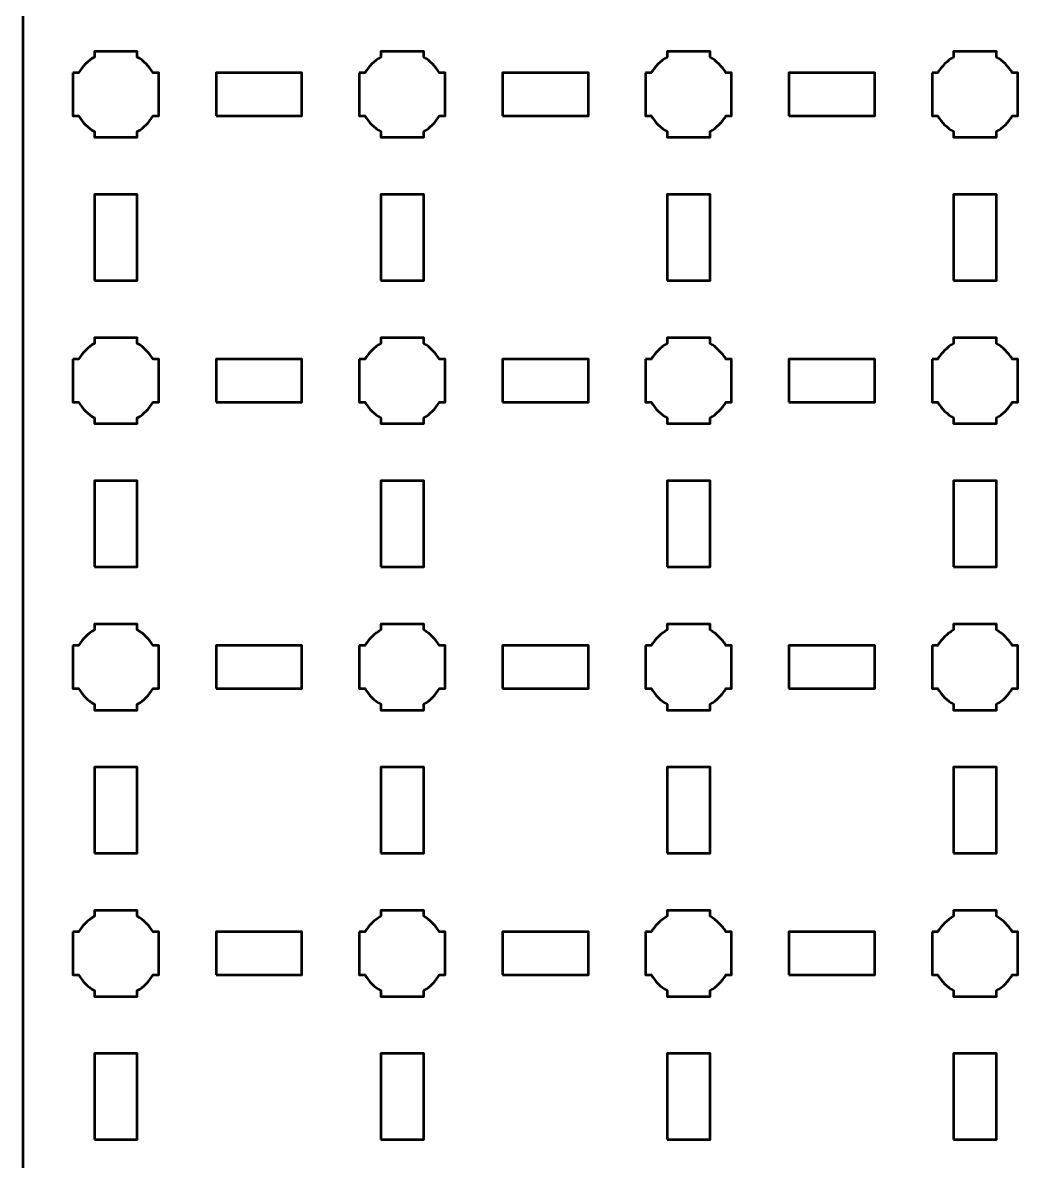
# Model space of a CAD drawing. Header units: centimetres. Extents: x -40.1 to 19.1, y -44.5 to 14.8.
# Drawn here: x -40.15 to -33.06, y -37.3 to -29.35 of the extents above; entities that cross this region are included whole.
import ezdxf

# ---------------------------------------------------------------- set-up
doc = ezdxf.new("R2010")
doc.units = ezdxf.units.CM
doc.header["$MEASUREMENT"] = 0
doc.layers.add('Layer 1', color=7, linetype='Continuous')

msp = doc.modelspace()

# ---------------------------------------------------------------- linework, layer by layer
at = {"layer": 'Layer 1', "lineweight": 53}
for points in [[(-38.8, -30), (-38.2, -30), (-38.2, -29.7), (-38.8, -29.7), (-38.8, -30)], [(-36.8, -30), (-36.2, -30), (-36.2, -29.7), (-36.8, -29.7), (-36.8, -30)], [(-34.8, -30), (-34.2, -30), (-34.2, -29.7), (-34.8, -29.7), (-34.8, -30)], [(-39.65, -31.15), (-39.35, -31.15), (-39.35, -30.55), (-39.65, -30.55), (-39.65, -31.15)], [(-37.65, -31.15), (-37.35, -31.15), (-37.35, -30.55), (-37.65, -30.55), (-37.65, -31.15)], [(-35.65, -31.15), (-35.35, -31.15), (-35.35, -30.55), (-35.65, -30.55), (-35.65, -31.15)], [(-33.65, -31.15), (-33.35, -31.15), (-33.35, -30.55), (-33.65, -30.55), (-33.65, -31.15)], [(-38.8, -32), (-38.2, -32), (-38.2, -31.7), (-38.8, -31.7), (-38.8, -32)], [(-36.8, -32), (-36.2, -32), (-36.2, -31.7), (-36.8, -31.7), (-36.8, -32)], [(-34.8, -32), (-34.2, -32), (-34.2, -31.7), (-34.8, -31.7), (-34.8, -32)], [(-39.65, -33.15), (-39.35, -33.15), (-39.35, -32.55), (-39.65, -32.55), (-39.65, -33.15)], [(-37.65, -33.15), (-37.35, -33.15), (-37.35, -32.55), (-37.65, -32.55), (-37.65, -33.15)], [(-35.65, -33.15), (-35.35, -33.15), (-35.35, -32.55), (-35.65, -32.55), (-35.65, -33.15)], [(-33.65, -33.15), (-33.35, -33.15), (-33.35, -32.55), (-33.65, -32.55), (-33.65, -33.15)], [(-38.8, -34), (-38.2, -34), (-38.2, -33.7), (-38.8, -33.7), (-38.8, -34)], [(-36.8, -34), (-36.2, -34), (-36.2, -33.7), (-36.8, -33.7), (-36.8, -34)], [(-34.8, -34), (-34.2, -34), (-34.2, -33.7), (-34.8, -33.7), (-34.8, -34)], [(-39.65, -35.15), (-39.35, -35.15), (-39.35, -34.55), (-39.65, -34.55), (-39.65, -35.15)], [(-37.65, -35.15), (-37.35, -35.15), (-37.35, -34.55), (-37.65, -34.55), (-37.65, -35.15)], [(-35.65, -35.15), (-35.35, -35.15), (-35.35, -34.55), (-35.65, -34.55), (-35.65, -35.15)], [(-33.65, -35.15), (-33.35, -35.15), (-33.35, -34.55), (-33.65, -34.55), (-33.65, -35.15)], [(-38.8, -36), (-38.2, -36), (-38.2, -35.7), (-38.8, -35.7), (-38.8, -36)], [(-36.8, -36), (-36.2, -36), (-36.2, -35.7), (-36.8, -35.7), (-36.8, -36)], [(-34.8, -36), (-34.2, -36), (-34.2, -35.7), (-34.8, -35.7), (-34.8, -36)], [(-39.65, -37.15), (-39.35, -37.15), (-39.35, -36.55), (-39.65, -36.55), (-39.65, -37.15)], [(-37.65, -37.15), (-37.35, -37.15), (-37.35, -36.55), (-37.65, -36.55), (-37.65, -37.15)], [(-35.65, -37.15), (-35.35, -37.15), (-35.35, -36.55), (-35.65, -36.55), (-35.65, -37.15)], [(-33.65, -37.15), (-33.35, -37.15), (-33.35, -36.55), (-33.65, -36.55), (-33.65, -37.15)]]:
    msp.add_lwpolyline(points, close=True, dxfattribs=at)
for points, knots in [([(-40.15, -44), (-40.15, -44), (-40.15, 14.3), (-40.15, 14.3), (-40.15, 14.3), (-40.15, 14.57609), (-39.92609, 14.8), (-39.65, 14.8), (-39.65, 14.8), (-39.65, 14.8), (18.65, 14.8), (18.65, 14.8), (18.65, 14.8), (18.92609, 14.8), (19.15, 14.57609), (19.15, 14.3), (19.15, 14.3), (19.15, 14.3), (19.15, -44), (19.15, -44), (19.15, -44), (19.15, -44.27609), (18.92609, -44.5), (18.65, -44.5), (18.65, -44.5), (18.65, -44.5), (-39.65, -44.5), (-39.65, -44.5), (-39.65, -44.5), (-39.92609, -44.5), (-40.15, -44.27609), (-40.15, -44)], [0, 0, 0, 0, 0.125, 0.125, 0.125, 0.125, 0.25, 0.25, 0.25, 0.25, 0.375, 0.375, 0.375, 0.375, 0.5, 0.5, 0.5, 0.5, 0.625, 0.625, 0.625, 0.625, 0.75, 0.75, 0.75, 0.75, 0.875, 0.875, 0.875, 0.875, 1, 1, 1, 1]), ([(-39.8, -29.7), (-39.8, -29.7), (-39.75985, -29.7), (-39.75985, -29.7), (-39.75985, -29.7), (-39.7335, -29.65447), (-39.69553, -29.6165), (-39.65, -29.59015), (-39.65, -29.59015), (-39.65, -29.59015), (-39.65, -29.55), (-39.65, -29.55), (-39.65, -29.55), (-39.65, -29.55), (-39.5, -29.55), (-39.5, -29.55), (-39.5, -29.55), (-39.5, -29.55), (-39.35, -29.55), (-39.35, -29.55), (-39.35, -29.55), (-39.35, -29.55), (-39.35, -29.59015), (-39.35, -29.59015), (-39.35, -29.59015), (-39.30447, -29.6165), (-39.2665, -29.65447), (-39.24015, -29.7), (-39.24015, -29.7), (-39.24015, -29.7), (-39.2, -29.7), (-39.2, -29.7), (-39.2, -29.7), (-39.2, -29.7), (-39.2, -29.85), (-39.2, -29.85), (-39.2, -29.85), (-39.2, -29.85), (-39.2, -30), (-39.2, -30), (-39.2, -30), (-39.2, -30), (-39.24015, -30), (-39.24015, -30), (-39.24015, -30), (-39.2665, -30.04553), (-39.30447, -30.0835), (-39.35, -30.10985), (-39.35, -30.10985), (-39.35, -30.10985), (-39.35, -30.15), (-39.35, -30.15), (-39.35, -30.15), (-39.35, -30.15), (-39.5, -30.15), (-39.5, -30.15), (-39.5, -30.15), (-39.5, -30.15), (-39.65, -30.15), (-39.65, -30.15), (-39.65, -30.15), (-39.65, -30.15), (-39.65, -30.10985), (-39.65, -30.10985), (-39.65, -30.10985), (-39.69553, -30.0835), (-39.7335, -30.04553), (-39.75985, -30), (-39.75985, -30), (-39.75985, -30), (-39.8, -30), (-39.8, -30), (-39.8, -30), (-39.8, -30), (-39.8, -29.85), (-39.8, -29.85), (-39.8, -29.85), (-39.8, -29.85), (-39.8, -29.7), (-39.8, -29.7)], [0, 0, 0, 0, 0.05, 0.05, 0.05, 0.05, 0.1, 0.1, 0.1, 0.1, 0.15, 0.15, 0.15, 0.15, 0.2, 0.2, 0.2, 0.2, 0.25, 0.25, 0.25, 0.25, 0.3, 0.3, 0.3, 0.3, 0.35, 0.35, 0.35, 0.35, 0.4, 0.4, 0.4, 0.4, 0.45, 0.45, 0.45, 0.45, 0.5, 0.5, 0.5, 0.5, 0.55, 0.55, 0.55, 0.55, 0.6, 0.6, 0.6, 0.6, 0.65, 0.65, 0.65, 0.65, 0.7, 0.7, 0.7, 0.7, 0.75, 0.75, 0.75, 0.75, 0.8, 0.8, 0.8, 0.8, 0.85, 0.85, 0.85, 0.85, 0.9, 0.9, 0.9, 0.9, 0.95, 0.95, 0.95, 0.95, 1, 1, 1, 1]), ([(-37.8, -29.7), (-37.8, -29.7), (-37.75985, -29.7), (-37.75985, -29.7), (-37.75985, -29.7), (-37.7335, -29.65447), (-37.69553, -29.6165), (-37.65, -29.59015), (-37.65, -29.59015), (-37.65, -29.59015), (-37.65, -29.55), (-37.65, -29.55), (-37.65, -29.55), (-37.65, -29.55), (-37.5, -29.55), (-37.5, -29.55), (-37.5, -29.55), (-37.5, -29.55), (-37.35, -29.55), (-37.35, -29.55), (-37.35, -29.55), (-37.35, -29.55), (-37.35, -29.59015), (-37.35, -29.59015), (-37.35, -29.59015), (-37.30447, -29.6165), (-37.2665, -29.65447), (-37.24015, -29.7), (-37.24015, -29.7), (-37.24015, -29.7), (-37.2, -29.7), (-37.2, -29.7), (-37.2, -29.7), (-37.2, -29.7), (-37.2, -29.85), (-37.2, -29.85), (-37.2, -29.85), (-37.2, -29.85), (-37.2, -30), (-37.2, -30), (-37.2, -30), (-37.2, -30), (-37.24015, -30), (-37.24015, -30), (-37.24015, -30), (-37.2665, -30.04553), (-37.30447, -30.0835), (-37.35, -30.10985), (-37.35, -30.10985), (-37.35, -30.10985), (-37.35, -30.15), (-37.35, -30.15), (-37.35, -30.15), (-37.35, -30.15), (-37.5, -30.15), (-37.5, -30.15), (-37.5, -30.15), (-37.5, -30.15), (-37.65, -30.15), (-37.65, -30.15), (-37.65, -30.15), (-37.65, -30.15), (-37.65, -30.10985), (-37.65, -30.10985), (-37.65, -30.10985), (-37.69553, -30.0835), (-37.7335, -30.04553), (-37.75985, -30), (-37.75985, -30), (-37.75985, -30), (-37.8, -30), (-37.8, -30), (-37.8, -30), (-37.8, -30), (-37.8, -29.85), (-37.8, -29.85), (-37.8, -29.85), (-37.8, -29.85), (-37.8, -29.7), (-37.8, -29.7)], [0, 0, 0, 0, 0.05, 0.05, 0.05, 0.05, 0.1, 0.1, 0.1, 0.1, 0.15, 0.15, 0.15, 0.15, 0.2, 0.2, 0.2, 0.2, 0.25, 0.25, 0.25, 0.25, 0.3, 0.3, 0.3, 0.3, 0.35, 0.35, 0.35, 0.35, 0.4, 0.4, 0.4, 0.4, 0.45, 0.45, 0.45, 0.45, 0.5, 0.5, 0.5, 0.5, 0.55, 0.55, 0.55, 0.55, 0.6, 0.6, 0.6, 0.6, 0.65, 0.65, 0.65, 0.65, 0.7, 0.7, 0.7, 0.7, 0.75, 0.75, 0.75, 0.75, 0.8, 0.8, 0.8, 0.8, 0.85, 0.85, 0.85, 0.85, 0.9, 0.9, 0.9, 0.9, 0.95, 0.95, 0.95, 0.95, 1, 1, 1, 1]), ([(-35.8, -29.7), (-35.8, -29.7), (-35.75985, -29.7), (-35.75985, -29.7), (-35.75985, -29.7), (-35.7335, -29.65447), (-35.69553, -29.6165), (-35.65, -29.59015), (-35.65, -29.59015), (-35.65, -29.59015), (-35.65, -29.55), (-35.65, -29.55), (-35.65, -29.55), (-35.65, -29.55), (-35.5, -29.55), (-35.5, -29.55), (-35.5, -29.55), (-35.5, -29.55), (-35.35, -29.55), (-35.35, -29.55), (-35.35, -29.55), (-35.35, -29.55), (-35.35, -29.59015), (-35.35, -29.59015), (-35.35, -29.59015), (-35.30447, -29.6165), (-35.2665, -29.65447), (-35.24015, -29.7), (-35.24015, -29.7), (-35.24015, -29.7), (-35.2, -29.7), (-35.2, -29.7), (-35.2, -29.7), (-35.2, -29.7), (-35.2, -29.85), (-35.2, -29.85), (-35.2, -29.85), (-35.2, -29.85), (-35.2, -30), (-35.2, -30), (-35.2, -30), (-35.2, -30), (-35.24015, -30), (-35.24015, -30), (-35.24015, -30), (-35.2665, -30.04553), (-35.30447, -30.0835), (-35.35, -30.10985), (-35.35, -30.10985), (-35.35, -30.10985), (-35.35, -30.15), (-35.35, -30.15), (-35.35, -30.15), (-35.35, -30.15), (-35.5, -30.15), (-35.5, -30.15), (-35.5, -30.15), (-35.5, -30.15), (-35.65, -30.15), (-35.65, -30.15), (-35.65, -30.15), (-35.65, -30.15), (-35.65, -30.10985), (-35.65, -30.10985), (-35.65, -30.10985), (-35.69553, -30.0835), (-35.7335, -30.04553), (-35.75985, -30), (-35.75985, -30), (-35.75985, -30), (-35.8, -30), (-35.8, -30), (-35.8, -30), (-35.8, -30), (-35.8, -29.85), (-35.8, -29.85), (-35.8, -29.85), (-35.8, -29.85), (-35.8, -29.7), (-35.8, -29.7)], [0, 0, 0, 0, 0.05, 0.05, 0.05, 0.05, 0.1, 0.1, 0.1, 0.1, 0.15, 0.15, 0.15, 0.15, 0.2, 0.2, 0.2, 0.2, 0.25, 0.25, 0.25, 0.25, 0.3, 0.3, 0.3, 0.3, 0.35, 0.35, 0.35, 0.35, 0.4, 0.4, 0.4, 0.4, 0.45, 0.45, 0.45, 0.45, 0.5, 0.5, 0.5, 0.5, 0.55, 0.55, 0.55, 0.55, 0.6, 0.6, 0.6, 0.6, 0.65, 0.65, 0.65, 0.65, 0.7, 0.7, 0.7, 0.7, 0.75, 0.75, 0.75, 0.75, 0.8, 0.8, 0.8, 0.8, 0.85, 0.85, 0.85, 0.85, 0.9, 0.9, 0.9, 0.9, 0.95, 0.95, 0.95, 0.95, 1, 1, 1, 1]), ([(-33.8, -29.7), (-33.8, -29.7), (-33.75985, -29.7), (-33.75985, -29.7), (-33.75985, -29.7), (-33.7335, -29.65447), (-33.69553, -29.6165), (-33.65, -29.59015), (-33.65, -29.59015), (-33.65, -29.59015), (-33.65, -29.55), (-33.65, -29.55), (-33.65, -29.55), (-33.65, -29.55), (-33.5, -29.55), (-33.5, -29.55), (-33.5, -29.55), (-33.5, -29.55), (-33.35, -29.55), (-33.35, -29.55), (-33.35, -29.55), (-33.35, -29.55), (-33.35, -29.59015), (-33.35, -29.59015), (-33.35, -29.59015), (-33.30447, -29.6165), (-33.2665, -29.65447), (-33.24015, -29.7), (-33.24015, -29.7), (-33.24015, -29.7), (-33.2, -29.7), (-33.2, -29.7), (-33.2, -29.7), (-33.2, -29.7), (-33.2, -29.85), (-33.2, -29.85), (-33.2, -29.85), (-33.2, -29.85), (-33.2, -30), (-33.2, -30), (-33.2, -30), (-33.2, -30), (-33.24015, -30), (-33.24015, -30), (-33.24015, -30), (-33.2665, -30.04553), (-33.30447, -30.0835), (-33.35, -30.10985), (-33.35, -30.10985), (-33.35, -30.10985), (-33.35, -30.15), (-33.35, -30.15), (-33.35, -30.15), (-33.35, -30.15), (-33.5, -30.15), (-33.5, -30.15), (-33.5, -30.15), (-33.5, -30.15), (-33.65, -30.15), (-33.65, -30.15), (-33.65, -30.15), (-33.65, -30.15), (-33.65, -30.10985), (-33.65, -30.10985), (-33.65, -30.10985), (-33.69553, -30.0835), (-33.7335, -30.04553), (-33.75985, -30), (-33.75985, -30), (-33.75985, -30), (-33.8, -30), (-33.8, -30), (-33.8, -30), (-33.8, -30), (-33.8, -29.85), (-33.8, -29.85), (-33.8, -29.85), (-33.8, -29.85), (-33.8, -29.7), (-33.8, -29.7)], [0, 0, 0, 0, 0.05, 0.05, 0.05, 0.05, 0.1, 0.1, 0.1, 0.1, 0.15, 0.15, 0.15, 0.15, 0.2, 0.2, 0.2, 0.2, 0.25, 0.25, 0.25, 0.25, 0.3, 0.3, 0.3, 0.3, 0.35, 0.35, 0.35, 0.35, 0.4, 0.4, 0.4, 0.4, 0.45, 0.45, 0.45, 0.45, 0.5, 0.5, 0.5, 0.5, 0.55, 0.55, 0.55, 0.55, 0.6, 0.6, 0.6, 0.6, 0.65, 0.65, 0.65, 0.65, 0.7, 0.7, 0.7, 0.7, 0.75, 0.75, 0.75, 0.75, 0.8, 0.8, 0.8, 0.8, 0.85, 0.85, 0.85, 0.85, 0.9, 0.9, 0.9, 0.9, 0.95, 0.95, 0.95, 0.95, 1, 1, 1, 1]), ([(-39.8, -31.7), (-39.8, -31.7), (-39.75985, -31.7), (-39.75985, -31.7), (-39.75985, -31.7), (-39.7335, -31.65447), (-39.69553, -31.6165), (-39.65, -31.59015), (-39.65, -31.59015), (-39.65, -31.59015), (-39.65, -31.55), (-39.65, -31.55), (-39.65, -31.55), (-39.65, -31.55), (-39.5, -31.55), (-39.5, -31.55), (-39.5, -31.55), (-39.5, -31.55), (-39.35, -31.55), (-39.35, -31.55), (-39.35, -31.55), (-39.35, -31.55), (-39.35, -31.59015), (-39.35, -31.59015), (-39.35, -31.59015), (-39.30447, -31.6165), (-39.2665, -31.65447), (-39.24015, -31.7), (-39.24015, -31.7), (-39.24015, -31.7), (-39.2, -31.7), (-39.2, -31.7), (-39.2, -31.7), (-39.2, -31.7), (-39.2, -31.85), (-39.2, -31.85), (-39.2, -31.85), (-39.2, -31.85), (-39.2, -32), (-39.2, -32), (-39.2, -32), (-39.2, -32), (-39.24015, -32), (-39.24015, -32), (-39.24015, -32), (-39.2665, -32.04553), (-39.30447, -32.0835), (-39.35, -32.10985), (-39.35, -32.10985), (-39.35, -32.10985), (-39.35, -32.15), (-39.35, -32.15), (-39.35, -32.15), (-39.35, -32.15), (-39.5, -32.15), (-39.5, -32.15), (-39.5, -32.15), (-39.5, -32.15), (-39.65, -32.15), (-39.65, -32.15), (-39.65, -32.15), (-39.65, -32.15), (-39.65, -32.10985), (-39.65, -32.10985), (-39.65, -32.10985), (-39.69553, -32.0835), (-39.7335, -32.04553), (-39.75985, -32), (-39.75985, -32), (-39.75985, -32), (-39.8, -32), (-39.8, -32), (-39.8, -32), (-39.8, -32), (-39.8, -31.85), (-39.8, -31.85), (-39.8, -31.85), (-39.8, -31.85), (-39.8, -31.7), (-39.8, -31.7)], [0, 0, 0, 0, 0.05, 0.05, 0.05, 0.05, 0.1, 0.1, 0.1, 0.1, 0.15, 0.15, 0.15, 0.15, 0.2, 0.2, 0.2, 0.2, 0.25, 0.25, 0.25, 0.25, 0.3, 0.3, 0.3, 0.3, 0.35, 0.35, 0.35, 0.35, 0.4, 0.4, 0.4, 0.4, 0.45, 0.45, 0.45, 0.45, 0.5, 0.5, 0.5, 0.5, 0.55, 0.55, 0.55, 0.55, 0.6, 0.6, 0.6, 0.6, 0.65, 0.65, 0.65, 0.65, 0.7, 0.7, 0.7, 0.7, 0.75, 0.75, 0.75, 0.75, 0.8, 0.8, 0.8, 0.8, 0.85, 0.85, 0.85, 0.85, 0.9, 0.9, 0.9, 0.9, 0.95, 0.95, 0.95, 0.95, 1, 1, 1, 1]), ([(-37.8, -31.7), (-37.8, -31.7), (-37.75985, -31.7), (-37.75985, -31.7), (-37.75985, -31.7), (-37.7335, -31.65447), (-37.69553, -31.6165), (-37.65, -31.59015), (-37.65, -31.59015), (-37.65, -31.59015), (-37.65, -31.55), (-37.65, -31.55), (-37.65, -31.55), (-37.65, -31.55), (-37.5, -31.55), (-37.5, -31.55), (-37.5, -31.55), (-37.5, -31.55), (-37.35, -31.55), (-37.35, -31.55), (-37.35, -31.55), (-37.35, -31.55), (-37.35, -31.59015), (-37.35, -31.59015), (-37.35, -31.59015), (-37.30447, -31.6165), (-37.2665, -31.65447), (-37.24015, -31.7), (-37.24015, -31.7), (-37.24015, -31.7), (-37.2, -31.7), (-37.2, -31.7), (-37.2, -31.7), (-37.2, -31.7), (-37.2, -31.85), (-37.2, -31.85), (-37.2, -31.85), (-37.2, -31.85), (-37.2, -32), (-37.2, -32), (-37.2, -32), (-37.2, -32), (-37.24015, -32), (-37.24015, -32), (-37.24015, -32), (-37.2665, -32.04553), (-37.30447, -32.0835), (-37.35, -32.10985), (-37.35, -32.10985), (-37.35, -32.10985), (-37.35, -32.15), (-37.35, -32.15), (-37.35, -32.15), (-37.35, -32.15), (-37.5, -32.15), (-37.5, -32.15), (-37.5, -32.15), (-37.5, -32.15), (-37.65, -32.15), (-37.65, -32.15), (-37.65, -32.15), (-37.65, -32.15), (-37.65, -32.10985), (-37.65, -32.10985), (-37.65, -32.10985), (-37.69553, -32.0835), (-37.7335, -32.04553), (-37.75985, -32), (-37.75985, -32), (-37.75985, -32), (-37.8, -32), (-37.8, -32), (-37.8, -32), (-37.8, -32), (-37.8, -31.85), (-37.8, -31.85), (-37.8, -31.85), (-37.8, -31.85), (-37.8, -31.7), (-37.8, -31.7)], [0, 0, 0, 0, 0.05, 0.05, 0.05, 0.05, 0.1, 0.1, 0.1, 0.1, 0.15, 0.15, 0.15, 0.15, 0.2, 0.2, 0.2, 0.2, 0.25, 0.25, 0.25, 0.25, 0.3, 0.3, 0.3, 0.3, 0.35, 0.35, 0.35, 0.35, 0.4, 0.4, 0.4, 0.4, 0.45, 0.45, 0.45, 0.45, 0.5, 0.5, 0.5, 0.5, 0.55, 0.55, 0.55, 0.55, 0.6, 0.6, 0.6, 0.6, 0.65, 0.65, 0.65, 0.65, 0.7, 0.7, 0.7, 0.7, 0.75, 0.75, 0.75, 0.75, 0.8, 0.8, 0.8, 0.8, 0.85, 0.85, 0.85, 0.85, 0.9, 0.9, 0.9, 0.9, 0.95, 0.95, 0.95, 0.95, 1, 1, 1, 1]), ([(-35.8, -31.7), (-35.8, -31.7), (-35.75985, -31.7), (-35.75985, -31.7), (-35.75985, -31.7), (-35.7335, -31.65447), (-35.69553, -31.6165), (-35.65, -31.59015), (-35.65, -31.59015), (-35.65, -31.59015), (-35.65, -31.55), (-35.65, -31.55), (-35.65, -31.55), (-35.65, -31.55), (-35.5, -31.55), (-35.5, -31.55), (-35.5, -31.55), (-35.5, -31.55), (-35.35, -31.55), (-35.35, -31.55), (-35.35, -31.55), (-35.35, -31.55), (-35.35, -31.59015), (-35.35, -31.59015), (-35.35, -31.59015), (-35.30447, -31.6165), (-35.2665, -31.65447), (-35.24015, -31.7), (-35.24015, -31.7), (-35.24015, -31.7), (-35.2, -31.7), (-35.2, -31.7), (-35.2, -31.7), (-35.2, -31.7), (-35.2, -31.85), (-35.2, -31.85), (-35.2, -31.85), (-35.2, -31.85), (-35.2, -32), (-35.2, -32), (-35.2, -32), (-35.2, -32), (-35.24015, -32), (-35.24015, -32), (-35.24015, -32), (-35.2665, -32.04553), (-35.30447, -32.0835), (-35.35, -32.10985), (-35.35, -32.10985), (-35.35, -32.10985), (-35.35, -32.15), (-35.35, -32.15), (-35.35, -32.15), (-35.35, -32.15), (-35.5, -32.15), (-35.5, -32.15), (-35.5, -32.15), (-35.5, -32.15), (-35.65, -32.15), (-35.65, -32.15), (-35.65, -32.15), (-35.65, -32.15), (-35.65, -32.10985), (-35.65, -32.10985), (-35.65, -32.10985), (-35.69553, -32.0835), (-35.7335, -32.04553), (-35.75985, -32), (-35.75985, -32), (-35.75985, -32), (-35.8, -32), (-35.8, -32), (-35.8, -32), (-35.8, -32), (-35.8, -31.85), (-35.8, -31.85), (-35.8, -31.85), (-35.8, -31.85), (-35.8, -31.7), (-35.8, -31.7)], [0, 0, 0, 0, 0.05, 0.05, 0.05, 0.05, 0.1, 0.1, 0.1, 0.1, 0.15, 0.15, 0.15, 0.15, 0.2, 0.2, 0.2, 0.2, 0.25, 0.25, 0.25, 0.25, 0.3, 0.3, 0.3, 0.3, 0.35, 0.35, 0.35, 0.35, 0.4, 0.4, 0.4, 0.4, 0.45, 0.45, 0.45, 0.45, 0.5, 0.5, 0.5, 0.5, 0.55, 0.55, 0.55, 0.55, 0.6, 0.6, 0.6, 0.6, 0.65, 0.65, 0.65, 0.65, 0.7, 0.7, 0.7, 0.7, 0.75, 0.75, 0.75, 0.75, 0.8, 0.8, 0.8, 0.8, 0.85, 0.85, 0.85, 0.85, 0.9, 0.9, 0.9, 0.9, 0.95, 0.95, 0.95, 0.95, 1, 1, 1, 1]), ([(-33.8, -31.7), (-33.8, -31.7), (-33.75985, -31.7), (-33.75985, -31.7), (-33.75985, -31.7), (-33.7335, -31.65447), (-33.69553, -31.6165), (-33.65, -31.59015), (-33.65, -31.59015), (-33.65, -31.59015), (-33.65, -31.55), (-33.65, -31.55), (-33.65, -31.55), (-33.65, -31.55), (-33.5, -31.55), (-33.5, -31.55), (-33.5, -31.55), (-33.5, -31.55), (-33.35, -31.55), (-33.35, -31.55), (-33.35, -31.55), (-33.35, -31.55), (-33.35, -31.59015), (-33.35, -31.59015), (-33.35, -31.59015), (-33.30447, -31.6165), (-33.2665, -31.65447), (-33.24015, -31.7), (-33.24015, -31.7), (-33.24015, -31.7), (-33.2, -31.7), (-33.2, -31.7), (-33.2, -31.7), (-33.2, -31.7), (-33.2, -31.85), (-33.2, -31.85), (-33.2, -31.85), (-33.2, -31.85), (-33.2, -32), (-33.2, -32), (-33.2, -32), (-33.2, -32), (-33.24015, -32), (-33.24015, -32), (-33.24015, -32), (-33.2665, -32.04553), (-33.30447, -32.0835), (-33.35, -32.10985), (-33.35, -32.10985), (-33.35, -32.10985), (-33.35, -32.15), (-33.35, -32.15), (-33.35, -32.15), (-33.35, -32.15), (-33.5, -32.15), (-33.5, -32.15), (-33.5, -32.15), (-33.5, -32.15), (-33.65, -32.15), (-33.65, -32.15), (-33.65, -32.15), (-33.65, -32.15), (-33.65, -32.10985), (-33.65, -32.10985), (-33.65, -32.10985), (-33.69553, -32.0835), (-33.7335, -32.04553), (-33.75985, -32), (-33.75985, -32), (-33.75985, -32), (-33.8, -32), (-33.8, -32), (-33.8, -32), (-33.8, -32), (-33.8, -31.85), (-33.8, -31.85), (-33.8, -31.85), (-33.8, -31.85), (-33.8, -31.7), (-33.8, -31.7)], [0, 0, 0, 0, 0.05, 0.05, 0.05, 0.05, 0.1, 0.1, 0.1, 0.1, 0.15, 0.15, 0.15, 0.15, 0.2, 0.2, 0.2, 0.2, 0.25, 0.25, 0.25, 0.25, 0.3, 0.3, 0.3, 0.3, 0.35, 0.35, 0.35, 0.35, 0.4, 0.4, 0.4, 0.4, 0.45, 0.45, 0.45, 0.45, 0.5, 0.5, 0.5, 0.5, 0.55, 0.55, 0.55, 0.55, 0.6, 0.6, 0.6, 0.6, 0.65, 0.65, 0.65, 0.65, 0.7, 0.7, 0.7, 0.7, 0.75, 0.75, 0.75, 0.75, 0.8, 0.8, 0.8, 0.8, 0.85, 0.85, 0.85, 0.85, 0.9, 0.9, 0.9, 0.9, 0.95, 0.95, 0.95, 0.95, 1, 1, 1, 1]), ([(-39.8, -33.7), (-39.8, -33.7), (-39.75985, -33.7), (-39.75985, -33.7), (-39.75985, -33.7), (-39.7335, -33.65447), (-39.69553, -33.6165), (-39.65, -33.59015), (-39.65, -33.59015), (-39.65, -33.59015), (-39.65, -33.55), (-39.65, -33.55), (-39.65, -33.55), (-39.65, -33.55), (-39.5, -33.55), (-39.5, -33.55), (-39.5, -33.55), (-39.5, -33.55), (-39.35, -33.55), (-39.35, -33.55), (-39.35, -33.55), (-39.35, -33.55), (-39.35, -33.59015), (-39.35, -33.59015), (-39.35, -33.59015), (-39.30447, -33.6165), (-39.2665, -33.65447), (-39.24015, -33.7), (-39.24015, -33.7), (-39.24015, -33.7), (-39.2, -33.7), (-39.2, -33.7), (-39.2, -33.7), (-39.2, -33.7), (-39.2, -33.85), (-39.2, -33.85), (-39.2, -33.85), (-39.2, -33.85), (-39.2, -34), (-39.2, -34), (-39.2, -34), (-39.2, -34), (-39.24015, -34), (-39.24015, -34), (-39.24015, -34), (-39.2665, -34.04553), (-39.30447, -34.0835), (-39.35, -34.10985), (-39.35, -34.10985), (-39.35, -34.10985), (-39.35, -34.15), (-39.35, -34.15), (-39.35, -34.15), (-39.35, -34.15), (-39.5, -34.15), (-39.5, -34.15), (-39.5, -34.15), (-39.5, -34.15), (-39.65, -34.15), (-39.65, -34.15), (-39.65, -34.15), (-39.65, -34.15), (-39.65, -34.10985), (-39.65, -34.10985), (-39.65, -34.10985), (-39.69553, -34.0835), (-39.7335, -34.04553), (-39.75985, -34), (-39.75985, -34), (-39.75985, -34), (-39.8, -34), (-39.8, -34), (-39.8, -34), (-39.8, -34), (-39.8, -33.85), (-39.8, -33.85), (-39.8, -33.85), (-39.8, -33.85), (-39.8, -33.7), (-39.8, -33.7)], [0, 0, 0, 0, 0.05, 0.05, 0.05, 0.05, 0.1, 0.1, 0.1, 0.1, 0.15, 0.15, 0.15, 0.15, 0.2, 0.2, 0.2, 0.2, 0.25, 0.25, 0.25, 0.25, 0.3, 0.3, 0.3, 0.3, 0.35, 0.35, 0.35, 0.35, 0.4, 0.4, 0.4, 0.4, 0.45, 0.45, 0.45, 0.45, 0.5, 0.5, 0.5, 0.5, 0.55, 0.55, 0.55, 0.55, 0.6, 0.6, 0.6, 0.6, 0.65, 0.65, 0.65, 0.65, 0.7, 0.7, 0.7, 0.7, 0.75, 0.75, 0.75, 0.75, 0.8, 0.8, 0.8, 0.8, 0.85, 0.85, 0.85, 0.85, 0.9, 0.9, 0.9, 0.9, 0.95, 0.95, 0.95, 0.95, 1, 1, 1, 1]), ([(-37.8, -33.7), (-37.8, -33.7), (-37.75985, -33.7), (-37.75985, -33.7), (-37.75985, -33.7), (-37.7335, -33.65447), (-37.69553, -33.6165), (-37.65, -33.59015), (-37.65, -33.59015), (-37.65, -33.59015), (-37.65, -33.55), (-37.65, -33.55), (-37.65, -33.55), (-37.65, -33.55), (-37.5, -33.55), (-37.5, -33.55), (-37.5, -33.55), (-37.5, -33.55), (-37.35, -33.55), (-37.35, -33.55), (-37.35, -33.55), (-37.35, -33.55), (-37.35, -33.59015), (-37.35, -33.59015), (-37.35, -33.59015), (-37.30447, -33.6165), (-37.2665, -33.65447), (-37.24015, -33.7), (-37.24015, -33.7), (-37.24015, -33.7), (-37.2, -33.7), (-37.2, -33.7), (-37.2, -33.7), (-37.2, -33.7), (-37.2, -33.85), (-37.2, -33.85), (-37.2, -33.85), (-37.2, -33.85), (-37.2, -34), (-37.2, -34), (-37.2, -34), (-37.2, -34), (-37.24015, -34), (-37.24015, -34), (-37.24015, -34), (-37.2665, -34.04553), (-37.30447, -34.0835), (-37.35, -34.10985), (-37.35, -34.10985), (-37.35, -34.10985), (-37.35, -34.15), (-37.35, -34.15), (-37.35, -34.15), (-37.35, -34.15), (-37.5, -34.15), (-37.5, -34.15), (-37.5, -34.15), (-37.5, -34.15), (-37.65, -34.15), (-37.65, -34.15), (-37.65, -34.15), (-37.65, -34.15), (-37.65, -34.10985), (-37.65, -34.10985), (-37.65, -34.10985), (-37.69553, -34.0835), (-37.7335, -34.04553), (-37.75985, -34), (-37.75985, -34), (-37.75985, -34), (-37.8, -34), (-37.8, -34), (-37.8, -34), (-37.8, -34), (-37.8, -33.85), (-37.8, -33.85), (-37.8, -33.85), (-37.8, -33.85), (-37.8, -33.7), (-37.8, -33.7)], [0, 0, 0, 0, 0.05, 0.05, 0.05, 0.05, 0.1, 0.1, 0.1, 0.1, 0.15, 0.15, 0.15, 0.15, 0.2, 0.2, 0.2, 0.2, 0.25, 0.25, 0.25, 0.25, 0.3, 0.3, 0.3, 0.3, 0.35, 0.35, 0.35, 0.35, 0.4, 0.4, 0.4, 0.4, 0.45, 0.45, 0.45, 0.45, 0.5, 0.5, 0.5, 0.5, 0.55, 0.55, 0.55, 0.55, 0.6, 0.6, 0.6, 0.6, 0.65, 0.65, 0.65, 0.65, 0.7, 0.7, 0.7, 0.7, 0.75, 0.75, 0.75, 0.75, 0.8, 0.8, 0.8, 0.8, 0.85, 0.85, 0.85, 0.85, 0.9, 0.9, 0.9, 0.9, 0.95, 0.95, 0.95, 0.95, 1, 1, 1, 1]), ([(-35.8, -33.7), (-35.8, -33.7), (-35.75985, -33.7), (-35.75985, -33.7), (-35.75985, -33.7), (-35.7335, -33.65447), (-35.69553, -33.6165), (-35.65, -33.59015), (-35.65, -33.59015), (-35.65, -33.59015), (-35.65, -33.55), (-35.65, -33.55), (-35.65, -33.55), (-35.65, -33.55), (-35.5, -33.55), (-35.5, -33.55), (-35.5, -33.55), (-35.5, -33.55), (-35.35, -33.55), (-35.35, -33.55), (-35.35, -33.55), (-35.35, -33.55), (-35.35, -33.59015), (-35.35, -33.59015), (-35.35, -33.59015), (-35.30447, -33.6165), (-35.2665, -33.65447), (-35.24015, -33.7), (-35.24015, -33.7), (-35.24015, -33.7), (-35.2, -33.7), (-35.2, -33.7), (-35.2, -33.7), (-35.2, -33.7), (-35.2, -33.85), (-35.2, -33.85), (-35.2, -33.85), (-35.2, -33.85), (-35.2, -34), (-35.2, -34), (-35.2, -34), (-35.2, -34), (-35.24015, -34), (-35.24015, -34), (-35.24015, -34), (-35.2665, -34.04553), (-35.30447, -34.0835), (-35.35, -34.10985), (-35.35, -34.10985), (-35.35, -34.10985), (-35.35, -34.15), (-35.35, -34.15), (-35.35, -34.15), (-35.35, -34.15), (-35.5, -34.15), (-35.5, -34.15), (-35.5, -34.15), (-35.5, -34.15), (-35.65, -34.15), (-35.65, -34.15), (-35.65, -34.15), (-35.65, -34.15), (-35.65, -34.10985), (-35.65, -34.10985), (-35.65, -34.10985), (-35.69553, -34.0835), (-35.7335, -34.04553), (-35.75985, -34), (-35.75985, -34), (-35.75985, -34), (-35.8, -34), (-35.8, -34), (-35.8, -34), (-35.8, -34), (-35.8, -33.85), (-35.8, -33.85), (-35.8, -33.85), (-35.8, -33.85), (-35.8, -33.7), (-35.8, -33.7)], [0, 0, 0, 0, 0.05, 0.05, 0.05, 0.05, 0.1, 0.1, 0.1, 0.1, 0.15, 0.15, 0.15, 0.15, 0.2, 0.2, 0.2, 0.2, 0.25, 0.25, 0.25, 0.25, 0.3, 0.3, 0.3, 0.3, 0.35, 0.35, 0.35, 0.35, 0.4, 0.4, 0.4, 0.4, 0.45, 0.45, 0.45, 0.45, 0.5, 0.5, 0.5, 0.5, 0.55, 0.55, 0.55, 0.55, 0.6, 0.6, 0.6, 0.6, 0.65, 0.65, 0.65, 0.65, 0.7, 0.7, 0.7, 0.7, 0.75, 0.75, 0.75, 0.75, 0.8, 0.8, 0.8, 0.8, 0.85, 0.85, 0.85, 0.85, 0.9, 0.9, 0.9, 0.9, 0.95, 0.95, 0.95, 0.95, 1, 1, 1, 1]), ([(-33.8, -33.7), (-33.8, -33.7), (-33.75985, -33.7), (-33.75985, -33.7), (-33.75985, -33.7), (-33.7335, -33.65447), (-33.69553, -33.6165), (-33.65, -33.59015), (-33.65, -33.59015), (-33.65, -33.59015), (-33.65, -33.55), (-33.65, -33.55), (-33.65, -33.55), (-33.65, -33.55), (-33.5, -33.55), (-33.5, -33.55), (-33.5, -33.55), (-33.5, -33.55), (-33.35, -33.55), (-33.35, -33.55), (-33.35, -33.55), (-33.35, -33.55), (-33.35, -33.59015), (-33.35, -33.59015), (-33.35, -33.59015), (-33.30447, -33.6165), (-33.2665, -33.65447), (-33.24015, -33.7), (-33.24015, -33.7), (-33.24015, -33.7), (-33.2, -33.7), (-33.2, -33.7), (-33.2, -33.7), (-33.2, -33.7), (-33.2, -33.85), (-33.2, -33.85), (-33.2, -33.85), (-33.2, -33.85), (-33.2, -34), (-33.2, -34), (-33.2, -34), (-33.2, -34), (-33.24015, -34), (-33.24015, -34), (-33.24015, -34), (-33.2665, -34.04553), (-33.30447, -34.0835), (-33.35, -34.10985), (-33.35, -34.10985), (-33.35, -34.10985), (-33.35, -34.15), (-33.35, -34.15), (-33.35, -34.15), (-33.35, -34.15), (-33.5, -34.15), (-33.5, -34.15), (-33.5, -34.15), (-33.5, -34.15), (-33.65, -34.15), (-33.65, -34.15), (-33.65, -34.15), (-33.65, -34.15), (-33.65, -34.10985), (-33.65, -34.10985), (-33.65, -34.10985), (-33.69553, -34.0835), (-33.7335, -34.04553), (-33.75985, -34), (-33.75985, -34), (-33.75985, -34), (-33.8, -34), (-33.8, -34), (-33.8, -34), (-33.8, -34), (-33.8, -33.85), (-33.8, -33.85), (-33.8, -33.85), (-33.8, -33.85), (-33.8, -33.7), (-33.8, -33.7)], [0, 0, 0, 0, 0.05, 0.05, 0.05, 0.05, 0.1, 0.1, 0.1, 0.1, 0.15, 0.15, 0.15, 0.15, 0.2, 0.2, 0.2, 0.2, 0.25, 0.25, 0.25, 0.25, 0.3, 0.3, 0.3, 0.3, 0.35, 0.35, 0.35, 0.35, 0.4, 0.4, 0.4, 0.4, 0.45, 0.45, 0.45, 0.45, 0.5, 0.5, 0.5, 0.5, 0.55, 0.55, 0.55, 0.55, 0.6, 0.6, 0.6, 0.6, 0.65, 0.65, 0.65, 0.65, 0.7, 0.7, 0.7, 0.7, 0.75, 0.75, 0.75, 0.75, 0.8, 0.8, 0.8, 0.8, 0.85, 0.85, 0.85, 0.85, 0.9, 0.9, 0.9, 0.9, 0.95, 0.95, 0.95, 0.95, 1, 1, 1, 1]), ([(-39.8, -35.7), (-39.8, -35.7), (-39.75985, -35.7), (-39.75985, -35.7), (-39.75985, -35.7), (-39.7335, -35.65447), (-39.69553, -35.6165), (-39.65, -35.59015), (-39.65, -35.59015), (-39.65, -35.59015), (-39.65, -35.55), (-39.65, -35.55), (-39.65, -35.55), (-39.65, -35.55), (-39.5, -35.55), (-39.5, -35.55), (-39.5, -35.55), (-39.5, -35.55), (-39.35, -35.55), (-39.35, -35.55), (-39.35, -35.55), (-39.35, -35.55), (-39.35, -35.59015), (-39.35, -35.59015), (-39.35, -35.59015), (-39.30447, -35.6165), (-39.2665, -35.65447), (-39.24015, -35.7), (-39.24015, -35.7), (-39.24015, -35.7), (-39.2, -35.7), (-39.2, -35.7), (-39.2, -35.7), (-39.2, -35.7), (-39.2, -35.85), (-39.2, -35.85), (-39.2, -35.85), (-39.2, -35.85), (-39.2, -36), (-39.2, -36), (-39.2, -36), (-39.2, -36), (-39.24015, -36), (-39.24015, -36), (-39.24015, -36), (-39.2665, -36.04553), (-39.30447, -36.0835), (-39.35, -36.10985), (-39.35, -36.10985), (-39.35, -36.10985), (-39.35, -36.15), (-39.35, -36.15), (-39.35, -36.15), (-39.35, -36.15), (-39.5, -36.15), (-39.5, -36.15), (-39.5, -36.15), (-39.5, -36.15), (-39.65, -36.15), (-39.65, -36.15), (-39.65, -36.15), (-39.65, -36.15), (-39.65, -36.10985), (-39.65, -36.10985), (-39.65, -36.10985), (-39.69553, -36.0835), (-39.7335, -36.04553), (-39.75985, -36), (-39.75985, -36), (-39.75985, -36), (-39.8, -36), (-39.8, -36), (-39.8, -36), (-39.8, -36), (-39.8, -35.85), (-39.8, -35.85), (-39.8, -35.85), (-39.8, -35.85), (-39.8, -35.7), (-39.8, -35.7)], [0, 0, 0, 0, 0.05, 0.05, 0.05, 0.05, 0.1, 0.1, 0.1, 0.1, 0.15, 0.15, 0.15, 0.15, 0.2, 0.2, 0.2, 0.2, 0.25, 0.25, 0.25, 0.25, 0.3, 0.3, 0.3, 0.3, 0.35, 0.35, 0.35, 0.35, 0.4, 0.4, 0.4, 0.4, 0.45, 0.45, 0.45, 0.45, 0.5, 0.5, 0.5, 0.5, 0.55, 0.55, 0.55, 0.55, 0.6, 0.6, 0.6, 0.6, 0.65, 0.65, 0.65, 0.65, 0.7, 0.7, 0.7, 0.7, 0.75, 0.75, 0.75, 0.75, 0.8, 0.8, 0.8, 0.8, 0.85, 0.85, 0.85, 0.85, 0.9, 0.9, 0.9, 0.9, 0.95, 0.95, 0.95, 0.95, 1, 1, 1, 1]), ([(-37.8, -35.7), (-37.8, -35.7), (-37.75985, -35.7), (-37.75985, -35.7), (-37.75985, -35.7), (-37.7335, -35.65447), (-37.69553, -35.6165), (-37.65, -35.59015), (-37.65, -35.59015), (-37.65, -35.59015), (-37.65, -35.55), (-37.65, -35.55), (-37.65, -35.55), (-37.65, -35.55), (-37.5, -35.55), (-37.5, -35.55), (-37.5, -35.55), (-37.5, -35.55), (-37.35, -35.55), (-37.35, -35.55), (-37.35, -35.55), (-37.35, -35.55), (-37.35, -35.59015), (-37.35, -35.59015), (-37.35, -35.59015), (-37.30447, -35.6165), (-37.2665, -35.65447), (-37.24015, -35.7), (-37.24015, -35.7), (-37.24015, -35.7), (-37.2, -35.7), (-37.2, -35.7), (-37.2, -35.7), (-37.2, -35.7), (-37.2, -35.85), (-37.2, -35.85), (-37.2, -35.85), (-37.2, -35.85), (-37.2, -36), (-37.2, -36), (-37.2, -36), (-37.2, -36), (-37.24015, -36), (-37.24015, -36), (-37.24015, -36), (-37.2665, -36.04553), (-37.30447, -36.0835), (-37.35, -36.10985), (-37.35, -36.10985), (-37.35, -36.10985), (-37.35, -36.15), (-37.35, -36.15), (-37.35, -36.15), (-37.35, -36.15), (-37.5, -36.15), (-37.5, -36.15), (-37.5, -36.15), (-37.5, -36.15), (-37.65, -36.15), (-37.65, -36.15), (-37.65, -36.15), (-37.65, -36.15), (-37.65, -36.10985), (-37.65, -36.10985), (-37.65, -36.10985), (-37.69553, -36.0835), (-37.7335, -36.04553), (-37.75985, -36), (-37.75985, -36), (-37.75985, -36), (-37.8, -36), (-37.8, -36), (-37.8, -36), (-37.8, -36), (-37.8, -35.85), (-37.8, -35.85), (-37.8, -35.85), (-37.8, -35.85), (-37.8, -35.7), (-37.8, -35.7)], [0, 0, 0, 0, 0.05, 0.05, 0.05, 0.05, 0.1, 0.1, 0.1, 0.1, 0.15, 0.15, 0.15, 0.15, 0.2, 0.2, 0.2, 0.2, 0.25, 0.25, 0.25, 0.25, 0.3, 0.3, 0.3, 0.3, 0.35, 0.35, 0.35, 0.35, 0.4, 0.4, 0.4, 0.4, 0.45, 0.45, 0.45, 0.45, 0.5, 0.5, 0.5, 0.5, 0.55, 0.55, 0.55, 0.55, 0.6, 0.6, 0.6, 0.6, 0.65, 0.65, 0.65, 0.65, 0.7, 0.7, 0.7, 0.7, 0.75, 0.75, 0.75, 0.75, 0.8, 0.8, 0.8, 0.8, 0.85, 0.85, 0.85, 0.85, 0.9, 0.9, 0.9, 0.9, 0.95, 0.95, 0.95, 0.95, 1, 1, 1, 1]), ([(-35.8, -35.7), (-35.8, -35.7), (-35.75985, -35.7), (-35.75985, -35.7), (-35.75985, -35.7), (-35.7335, -35.65447), (-35.69553, -35.6165), (-35.65, -35.59015), (-35.65, -35.59015), (-35.65, -35.59015), (-35.65, -35.55), (-35.65, -35.55), (-35.65, -35.55), (-35.65, -35.55), (-35.5, -35.55), (-35.5, -35.55), (-35.5, -35.55), (-35.5, -35.55), (-35.35, -35.55), (-35.35, -35.55), (-35.35, -35.55), (-35.35, -35.55), (-35.35, -35.59015), (-35.35, -35.59015), (-35.35, -35.59015), (-35.30447, -35.6165), (-35.2665, -35.65447), (-35.24015, -35.7), (-35.24015, -35.7), (-35.24015, -35.7), (-35.2, -35.7), (-35.2, -35.7), (-35.2, -35.7), (-35.2, -35.7), (-35.2, -35.85), (-35.2, -35.85), (-35.2, -35.85), (-35.2, -35.85), (-35.2, -36), (-35.2, -36), (-35.2, -36), (-35.2, -36), (-35.24015, -36), (-35.24015, -36), (-35.24015, -36), (-35.2665, -36.04553), (-35.30447, -36.0835), (-35.35, -36.10985), (-35.35, -36.10985), (-35.35, -36.10985), (-35.35, -36.15), (-35.35, -36.15), (-35.35, -36.15), (-35.35, -36.15), (-35.5, -36.15), (-35.5, -36.15), (-35.5, -36.15), (-35.5, -36.15), (-35.65, -36.15), (-35.65, -36.15), (-35.65, -36.15), (-35.65, -36.15), (-35.65, -36.10985), (-35.65, -36.10985), (-35.65, -36.10985), (-35.69553, -36.0835), (-35.7335, -36.04553), (-35.75985, -36), (-35.75985, -36), (-35.75985, -36), (-35.8, -36), (-35.8, -36), (-35.8, -36), (-35.8, -36), (-35.8, -35.85), (-35.8, -35.85), (-35.8, -35.85), (-35.8, -35.85), (-35.8, -35.7), (-35.8, -35.7)], [0, 0, 0, 0, 0.05, 0.05, 0.05, 0.05, 0.1, 0.1, 0.1, 0.1, 0.15, 0.15, 0.15, 0.15, 0.2, 0.2, 0.2, 0.2, 0.25, 0.25, 0.25, 0.25, 0.3, 0.3, 0.3, 0.3, 0.35, 0.35, 0.35, 0.35, 0.4, 0.4, 0.4, 0.4, 0.45, 0.45, 0.45, 0.45, 0.5, 0.5, 0.5, 0.5, 0.55, 0.55, 0.55, 0.55, 0.6, 0.6, 0.6, 0.6, 0.65, 0.65, 0.65, 0.65, 0.7, 0.7, 0.7, 0.7, 0.75, 0.75, 0.75, 0.75, 0.8, 0.8, 0.8, 0.8, 0.85, 0.85, 0.85, 0.85, 0.9, 0.9, 0.9, 0.9, 0.95, 0.95, 0.95, 0.95, 1, 1, 1, 1]), ([(-33.8, -35.7), (-33.8, -35.7), (-33.75985, -35.7), (-33.75985, -35.7), (-33.75985, -35.7), (-33.7335, -35.65447), (-33.69553, -35.6165), (-33.65, -35.59015), (-33.65, -35.59015), (-33.65, -35.59015), (-33.65, -35.55), (-33.65, -35.55), (-33.65, -35.55), (-33.65, -35.55), (-33.5, -35.55), (-33.5, -35.55), (-33.5, -35.55), (-33.5, -35.55), (-33.35, -35.55), (-33.35, -35.55), (-33.35, -35.55), (-33.35, -35.55), (-33.35, -35.59015), (-33.35, -35.59015), (-33.35, -35.59015), (-33.30447, -35.6165), (-33.2665, -35.65447), (-33.24015, -35.7), (-33.24015, -35.7), (-33.24015, -35.7), (-33.2, -35.7), (-33.2, -35.7), (-33.2, -35.7), (-33.2, -35.7), (-33.2, -35.85), (-33.2, -35.85), (-33.2, -35.85), (-33.2, -35.85), (-33.2, -36), (-33.2, -36), (-33.2, -36), (-33.2, -36), (-33.24015, -36), (-33.24015, -36), (-33.24015, -36), (-33.2665, -36.04553), (-33.30447, -36.0835), (-33.35, -36.10985), (-33.35, -36.10985), (-33.35, -36.10985), (-33.35, -36.15), (-33.35, -36.15), (-33.35, -36.15), (-33.35, -36.15), (-33.5, -36.15), (-33.5, -36.15), (-33.5, -36.15), (-33.5, -36.15), (-33.65, -36.15), (-33.65, -36.15), (-33.65, -36.15), (-33.65, -36.15), (-33.65, -36.10985), (-33.65, -36.10985), (-33.65, -36.10985), (-33.69553, -36.0835), (-33.7335, -36.04553), (-33.75985, -36), (-33.75985, -36), (-33.75985, -36), (-33.8, -36), (-33.8, -36), (-33.8, -36), (-33.8, -36), (-33.8, -35.85), (-33.8, -35.85), (-33.8, -35.85), (-33.8, -35.85), (-33.8, -35.7), (-33.8, -35.7)], [0, 0, 0, 0, 0.05, 0.05, 0.05, 0.05, 0.1, 0.1, 0.1, 0.1, 0.15, 0.15, 0.15, 0.15, 0.2, 0.2, 0.2, 0.2, 0.25, 0.25, 0.25, 0.25, 0.3, 0.3, 0.3, 0.3, 0.35, 0.35, 0.35, 0.35, 0.4, 0.4, 0.4, 0.4, 0.45, 0.45, 0.45, 0.45, 0.5, 0.5, 0.5, 0.5, 0.55, 0.55, 0.55, 0.55, 0.6, 0.6, 0.6, 0.6, 0.65, 0.65, 0.65, 0.65, 0.7, 0.7, 0.7, 0.7, 0.75, 0.75, 0.75, 0.75, 0.8, 0.8, 0.8, 0.8, 0.85, 0.85, 0.85, 0.85, 0.9, 0.9, 0.9, 0.9, 0.95, 0.95, 0.95, 0.95, 1, 1, 1, 1])]:
    msp.add_open_spline(points, degree=3, knots=knots, dxfattribs=at)

doc.saveas('drawing.dxf')
